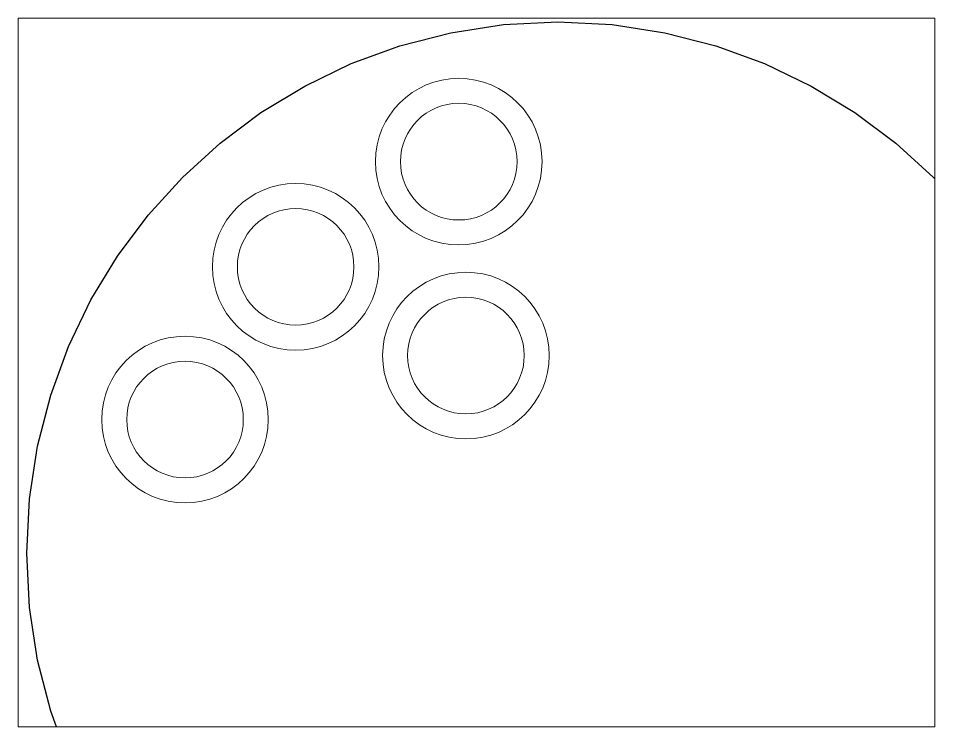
# Paper-space layout 'Sheet1' of a CAD drawing. Header units: inches. Extents: x 0 to 11, y 0 to 8.5.
# The model-space entities are those that its viewports show. They can reach past a viewport. Long polylines and large blocks are cut down to what shows.
import ezdxf

# ---------------------------------------------------------------- set-up
doc = ezdxf.new("R2010")
doc.units = ezdxf.units.IN
doc.header["$LTSCALE"] = 0.5
doc.header["$MEASUREMENT"] = 0
doc.layers.add('Visible', color=7, linetype='Continuous', lineweight=40)

msp = doc.modelspace()

# ---------------------------------------------------------------- linework, layer by layer
msp.add_circle((7.579, 2.082), 6.375)
at = {"layer": 'Visible', "color": 1, "linetype": 'Continuous', "lineweight": 0}
for centre, radius in [((6.389, 6.78), 1), ((6.389, 6.78), 0.7), ((4.431, 5.518), 1), ((4.431, 5.518), 0.7), ((6.475, 4.453), 1), ((6.475, 4.453), 0.7), ((3.103, 3.685), 1), ((3.103, 3.685), 0.7)]:
    msp.add_circle(centre, radius, dxfattribs=at)

psp = doc.layouts.new('Sheet1')

# ---------------------------------------------------------------- viewports
at = {"layer": '0', "view_target_point": (6.602, 4.25)}
psp.add_viewport(center=(5.5, 4.25), size=(11, 8.5), view_center_point=(0, 0), view_height=8.5, dxfattribs=at)

doc.saveas('drawing.dxf')
